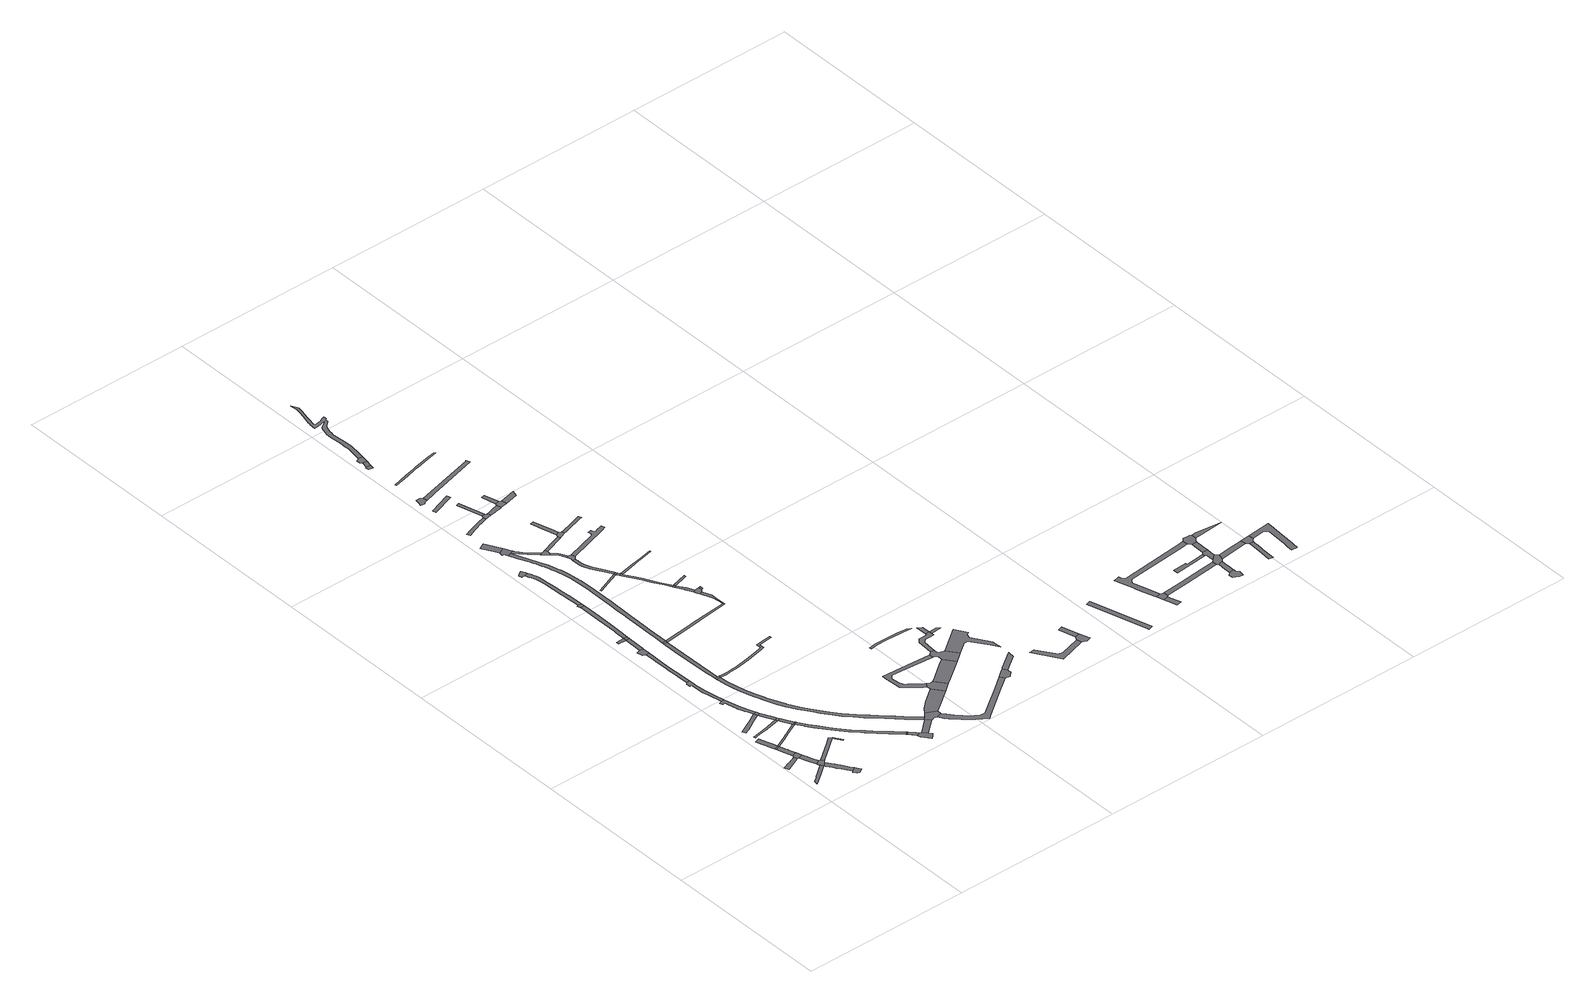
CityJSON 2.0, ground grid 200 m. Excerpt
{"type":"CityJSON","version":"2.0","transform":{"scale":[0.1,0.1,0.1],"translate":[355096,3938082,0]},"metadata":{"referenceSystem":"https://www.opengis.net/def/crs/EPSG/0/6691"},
"CityObjects":{
"road1":{"type":"Road","attributes":{"RoadStructureAttribute.sectionType":"1"},"geometry":[{"type":"MultiSurface","lod":"1","boundaries":[[[0,1,2,3,4,5,6,7]]]}]},
"road2":{"type":"Road","attributes":{"RoadStructureAttribute.sectionType":"1"},"geometry":[{"type":"MultiSurface","lod":"1","boundaries":[[[8,9,10,11,12,13,14,15]]]}]},
"road3":{"type":"Road","attributes":{"RoadStructureAttribute.sectionType":"1"},"geometry":[{"type":"MultiSurface","lod":"1","boundaries":[[[16,17,18,19,20,21,22,23,24,25,26]]]}]},
"road4":{"type":"Road","geometry":[{"type":"MultiSurface","lod":"1","boundaries":[[[25,27,28,26]]]}]},
"road5":{"type":"Road","geometry":[{"type":"MultiSurface","lod":"1","boundaries":[[[29,30,31,32,33,34,0,7,35]]]}]},
"road6":{"type":"Road","attributes":{"RoadStructureAttribute.sectionType":"1"},"geometry":[{"type":"MultiSurface","lod":"1","boundaries":[[[36,34,33,37,38,39,40,41,28,27]]]}]},
"road7":{"type":"Road","attributes":{"RoadStructureAttribute.sectionType":"1"},"geometry":[{"type":"MultiSurface","lod":"1","boundaries":[[[42,43,44,45,46,47,29,35]]]}]},
"road8":{"type":"Road","geometry":[{"type":"MultiSurface","lod":"1","boundaries":[[[44,43,48,10,9,49,50,51,52]]]}]},
"road9":{"type":"Road","attributes":{"RoadStructureAttribute.sectionType":"1"},"geometry":[{"type":"MultiSurface","lod":"1","boundaries":[[[53,54,55,56,57,58,49,9,59,60,61,62,63,64]]]}]},
"road10":{"type":"Road","geometry":[{"type":"MultiSurface","lod":"1","boundaries":[[[65,66,67,68,69,70,71,53,64]]]}]},
"road11":{"type":"Road","attributes":{"RoadStructureAttribute.sectionType":"1"},"geometry":[{"type":"MultiSurface","lod":"1","boundaries":[[[72,73,74,75,76,77,78,79,80,81,82]]]}]},
"road12":{"type":"Road","attributes":{"RoadStructureAttribute.sectionType":"1"},"geometry":[{"type":"MultiSurface","lod":"1","boundaries":[[[83,84,85,86,87,88,89,90,91,92,93,94,95]]]}]},
"road13":{"type":"Road","attributes":{"RoadStructureAttribute.sectionType":"1"},"geometry":[{"type":"MultiSurface","lod":"1","boundaries":[[[28,96,97,98,99,100,101,102,103,104,105,106,107,108,109,110,26]]]}]},
"road14":{"type":"Road","attributes":{"RoadStructureAttribute.sectionType":"1"},"geometry":[{"type":"MultiSurface","lod":"1","boundaries":[[[51,111,112,113,114,115,116,117,118,119,120,121,122,52]]]}]},
"road15":{"type":"Road","geometry":[{"type":"MultiSurface","lod":"1","boundaries":[[[123,124,125,126,127,128,129,130,131,132,133,134,135,136,137,138,139,140,141,142,143,144,79]]]}]},
"road16":{"type":"Road","geometry":[{"type":"MultiSurface","lod":"1","boundaries":[[[78,145,123,79]]]}]},
"road17":{"type":"Road","attributes":{"RoadStructureAttribute.sectionType":"1"},"geometry":[{"type":"MultiSurface","lod":"1","boundaries":[[[146,147,148,149,145,78,150,151,152,89,153]]]}]},
"road18":{"type":"Road","geometry":[{"type":"MultiSurface","lod":"1","boundaries":[[[154,155,156,157,158,159,160,161,132,131,162,163,164,165,166,167,168,169]]]}]},
"road19":{"type":"Road","geometry":[{"type":"MultiSurface","lod":"1","boundaries":[[[170,171,153,89,88]]]}]},
"road20":{"type":"Road","attributes":{"RoadStructureAttribute.sectionType":"1"},"geometry":[{"type":"MultiSurface","lod":"1","boundaries":[[[170,172,103,173,174,175,171]]]}]},
"road21":{"type":"Road","geometry":[{"type":"MultiSurface","lod":"1","boundaries":[[[102,176,173,103]]]}]},
"road22":{"type":"Road","attributes":{"RoadStructureAttribute.sectionType":"1"},"geometry":[{"type":"MultiSurface","lod":"1","boundaries":[[[177,178,179,180,181,182,183,184,185,186,169,168,187,188,189,190,191,192,193]]]}]},
"road23":{"type":"Road","geometry":[{"type":"MultiSurface","lod":"1","boundaries":[[[194,177,193,195,196,197,198]]]}]},
"road24":{"type":"Road","geometry":[{"type":"MultiSurface","lod":"1","boundaries":[[[199,200,201,202]]]}]},
"road25":{"type":"Road","geometry":[{"type":"MultiSurface","lod":"1","boundaries":[[[203,204,205,206,207]]]}]},
"road26":{"type":"Road","attributes":{"RoadStructureAttribute.sectionType":"1"},"geometry":[{"type":"MultiSurface","lod":"1","boundaries":[[[208,209,210,211,212,213,214,215,216,217,218,219,220,221,222,223,224,225,226,227,228,229,230,176,102]]]}]},
"road27":{"type":"Road","attributes":{"RoadStructureAttribute.sectionType":"1"},"geometry":[{"type":"MultiSurface","lod":"1","boundaries":[[[201,196,195,231,232,233]]]}]},
"road28":{"type":"Road","geometry":[{"type":"MultiSurface","lod":"1","boundaries":[[[201,233,234,202]]]}]},
"road29":{"type":"Road","attributes":{"RoadStructureAttribute.sectionType":"1"},"geometry":[{"type":"MultiSurface","lod":"1","boundaries":[[[235,236,237,238,239,240,241,242,205,204,243,244,245]]]}]},
"road30":{"type":"Road","attributes":{"RoadStructureAttribute.sectionType":"1"},"geometry":[{"type":"MultiSurface","lod":"1","boundaries":[[[246,247,248,249,202,234,250,251,252,253,254]]]}]},
"road31":{"type":"Road","geometry":[{"type":"MultiSurface","lod":"1","boundaries":[[[235,245,255,256]]]}]},
"road32":{"type":"Road","geometry":[{"type":"MultiSurface","lod":"1","boundaries":[[[217,216,257,258]]]}]},
"road33":{"type":"Road","geometry":[{"type":"MultiSurface","lod":"1","boundaries":[[[253,259,260,261,262,254]]]}]},
"road34":{"type":"Road","attributes":{"RoadStructureAttribute.sectionType":"1"},"geometry":[{"type":"MultiSurface","lod":"1","boundaries":[[[257,263,264,265,266,267,268,258]]]}]},
"road35":{"type":"Road","attributes":{"RoadStructureAttribute.sectionType":"1"},"geometry":[{"type":"MultiSurface","lod":"1","boundaries":[[[206,269,270,271,272,273,274,275,276,277,278,279,280,281,282,283,284,285,286,287,288,289,290,291,292,293,294,295,296,297,298,299,300,301,302,303,304,305,306,307,308,309,310,311,312,313,314,315,316,317,318,319,320,207,321,322,323,324,325,326,327,328,329,330,331,332,333,334,335,336,337,338,339,203,207]]]}]},
"road36":{"type":"Road","geometry":[{"type":"MultiSurface","lod":"1","boundaries":[[[340,341,342,343,344,345,266,265,346,347]]]}]},
"road37":{"type":"Road","attributes":{"RoadStructureAttribute.sectionType":"1"},"geometry":[{"type":"MultiSurface","lod":"1","boundaries":[[[348,349,350,351,352,353,354,355,356,357,358,359,360,361,260,259,362,363,364,365,366,367,368,369,370,371,372,373,374,375]]]}]},
"road38":{"type":"Road","geometry":[{"type":"MultiSurface","lod":"1","boundaries":[[[374,376,377,378,379,380,381,375]]]}]},
"road39":{"type":"Road","attributes":{"RoadStructureAttribute.sectionType":"1"},"geometry":[{"type":"MultiSurface","lod":"1","boundaries":[[[255,382,383,384,385,386,387,388,389,390,391,392,393,394,395,396,397,398,399,400,401,402,403,404,405,406,407,408,409,410,411,412,413,414,415,416,417,418,419,420,421,422,423,424,256]]]}]},
"road40":{"type":"Road","attributes":{"RoadStructureAttribute.sectionType":"7"},"geometry":[{"type":"MultiSurface","lod":"1","boundaries":[[[344,343,425,426]]]}]},
"road41":{"type":"Road","attributes":{"RoadStructureAttribute.sectionType":"1"},"geometry":[{"type":"MultiSurface","lod":"1","boundaries":[[[427,428,429,430,431,432,433,434]]]}]},
"road42":{"type":"Road","geometry":[{"type":"MultiSurface","lod":"1","boundaries":[[[435,436,401,400,437,434,433,438]]]}]},
"road43":{"type":"Road","geometry":[{"type":"MultiSurface","lod":"1","boundaries":[[[425,439,440,441,442,443,444,445,446,296,295,426]]]}]},
"road44":{"type":"Road","attributes":{"RoadStructureAttribute.sectionType":"1"},"geometry":[{"type":"MultiSurface","lod":"1","boundaries":[[[245,447,448,449,450,451,452,453,454,455,456,457,458,459,460,461,462,463,255]]]}]},
"road45":{"type":"Road","attributes":{"RoadStructureAttribute.sectionType":"1"},"geometry":[{"type":"MultiSurface","lod":"1","boundaries":[[[400,464,465,466,467,468,469,470,471,472,437]]]}]},
"road46":{"type":"Road","attributes":{"RoadStructureAttribute.sectionType":"1"},"geometry":[{"type":"MultiSurface","lod":"1","boundaries":[[[473,474,475,476,477,478]]]}]},
"road47":{"type":"Road","geometry":[{"type":"MultiSurface","lod":"1","boundaries":[[[479,480,481,482,483,484,485,467,466]]]}]},
"road48":{"type":"Road","attributes":{"RoadStructureAttribute.sectionType":"1"},"geometry":[{"type":"MultiSurface","lod":"1","boundaries":[[[486,487,488,489,490,491,492,493,494,495,496,497,498,499,500,501,502,503]]]}]},
"road49":{"type":"Road","attributes":{"RoadStructureAttribute.sectionType":"1"},"geometry":[{"type":"MultiSurface","lod":"1","boundaries":[[[504,505,506,507,445,444,508,509]]]}]},
"road50":{"type":"Road","attributes":{"RoadStructureAttribute.sectionType":"1"},"geometry":[{"type":"MultiSurface","lod":"1","boundaries":[[[510,511,512,481,480,513,514,515]]]}]},
"road51":{"type":"Road","geometry":[{"type":"MultiSurface","lod":"1","boundaries":[[[516,517,518,519,520,521,522,523]]]}]},
"road52":{"type":"Road","attributes":{"RoadStructureAttribute.sectionType":"1"},"geometry":[{"type":"MultiSurface","lod":"1","boundaries":[[[524,525,526,527,528,529,473,530,531,532,533,534,535,536,537,538,539,540]]]}]},
"road53":{"type":"Road","geometry":[{"type":"MultiSurface","lod":"1","boundaries":[[[541,542,543,524,540,544,545,510,515]]]}]},
"road54":{"type":"Road","geometry":[{"type":"MultiSurface","lod":"1","boundaries":[[[530,473,478,546]]]}]},
"road55":{"type":"Road","geometry":[{"type":"MultiSurface","lod":"1","boundaries":[[[547,548,546,478]]]}]},
"road56":{"type":"Road","attributes":{"RoadStructureAttribute.sectionType":"1"},"geometry":[{"type":"MultiSurface","lod":"1","boundaries":[[[549,550,551,552]]]}]},
"road57":{"type":"Road","attributes":{"RoadStructureAttribute.sectionType":"1"},"geometry":[{"type":"MultiSurface","lod":"1","boundaries":[[[553,554,555,483,482]]]}]},
"road58":{"type":"Road","attributes":{"RoadStructureAttribute.sectionType":"1"},"geometry":[{"type":"MultiSurface","lod":"1","boundaries":[[[556,557,558,559,560,561,562,563,548,547,564,565,566,567,568]]]}]},
"road59":{"type":"Road","geometry":[{"type":"MultiSurface","lod":"1","boundaries":[[[569,570,571,486,503,572,573]]]}]},
"road60":{"type":"Road","geometry":[{"type":"MultiSurface","lod":"1","boundaries":[[[570,574,575,571]]]}]},
"road61":{"type":"Road","geometry":[{"type":"MultiSurface","lod":"1","boundaries":[[[576,577,578,556,568]]]}]},
"road62":{"type":"Road","attributes":{"RoadStructureAttribute.sectionType":"1"},"geometry":[{"type":"MultiSurface","lod":"1","boundaries":[[[579,580,581,582,583,584,585,586,587,588,589,590,591,592,593,594,595,596,597,598,599,600,443,442]]]}]},
"road63":{"type":"Road","geometry":[{"type":"MultiSurface","lod":"1","boundaries":[[[601,602,603,604,605]]]}]},
"road64":{"type":"Road","attributes":{"RoadStructureAttribute.sectionType":"1"},"geometry":[{"type":"MultiSurface","lod":"1","boundaries":[[[576,606,607,608,609,610,611,612,613,577]]]}]},
"road65":{"type":"Road","geometry":[{"type":"MultiSurface","lod":"1","boundaries":[[[614,615,616,617,618,619,620,504,509]]]}]},
"road66":{"type":"Road","attributes":{"RoadStructureAttribute.sectionType":"1"},"geometry":[{"type":"MultiSurface","lod":"1","boundaries":[[[621,622,623,624,601,605]]]}]},
"road67":{"type":"Road","geometry":[{"type":"MultiSurface","lod":"1","boundaries":[[[625,609,608,626,455,454,627,628]]]}]},
"road68":{"type":"Road","geometry":[{"type":"MultiSurface","lod":"1","boundaries":[[[623,622,629,630,631,632,633]]]}]},
"road69":{"type":"Road","attributes":{"RoadStructureAttribute.sectionType":"1"},"geometry":[{"type":"MultiSurface","lod":"1","boundaries":[[[634,635,636,637,638,639,640,641,642,643,619,618,644,645,646,647,648,649,650,651,652,653,654]]]}]},
"road70":{"type":"Road","attributes":{"RoadStructureAttribute.sectionType":"1"},"geometry":[{"type":"MultiSurface","lod":"1","boundaries":[[[655,656,657,658,659,660,661,662,569,573]]]}]},
"road71":{"type":"Road","geometry":[{"type":"MultiSurface","lod":"1","boundaries":[[[663,664,578,577]]]}]},
"road72":{"type":"Road","geometry":[{"type":"MultiSurface","lod":"1","boundaries":[[[665,666,667,554,553,668,669]]]}]},
"road73":{"type":"Road","attributes":{"RoadStructureAttribute.sectionType":"1"},"geometry":[{"type":"MultiSurface","lod":"1","boundaries":[[[666,670,671,672,673,667]]]}]},
"road74":{"type":"Road","geometry":[{"type":"MultiSurface","lod":"1","boundaries":[[[627,674,675,628]]]}]},
"road75":{"type":"Road","attributes":{"RoadStructureAttribute.sectionType":"1"},"geometry":[{"type":"MultiSurface","lod":"1","boundaries":[[[563,676,677,678,679,680,681,682,683,684,685,548]]]}]},
"road76":{"type":"Road","attributes":{"RoadStructureAttribute.sectionType":"1"},"geometry":[{"type":"MultiSurface","lod":"1","boundaries":[[[686,687,688,689,690,691,692,693,694,695,545,544]]]}]},
"road77":{"type":"Road","geometry":[{"type":"MultiSurface","lod":"1","boundaries":[[[658,696,697,698,699,659]]]}]},
"road78":{"type":"Road","geometry":[{"type":"MultiSurface","lod":"1","boundaries":[[[700,701,699,698]]]}]},
"road79":{"type":"Road","attributes":{"RoadStructureAttribute.sectionType":"1"},"geometry":[{"type":"MultiSurface","lod":"1","boundaries":[[[702,703,704,705,706,707,708,709,710,711,712,713]]]}]},
"road80":{"type":"Road","attributes":{"RoadStructureAttribute.sectionType":"1"},"geometry":[{"type":"MultiSurface","lod":"1","boundaries":[[[714,715,716,717,718,719,521,520]]]}]},
"road81":{"type":"Road","attributes":{"RoadStructureAttribute.sectionType":"1"},"geometry":[{"type":"MultiSurface","lod":"1","boundaries":[[[720,721,722,723,615,614,724,725]]]}]},
"road82":{"type":"Road","attributes":{"RoadStructureAttribute.sectionType":"1"},"geometry":[{"type":"MultiSurface","lod":"1","boundaries":[[[726,727,728,729,730,731,732,733,665,669]]]}]},
"road83":{"type":"Road","geometry":[{"type":"MultiSurface","lod":"1","boundaries":[[[734,735,736,737,738,739,740,741,742,743,744,745,746,747,748,749,750,751,752,753,754,755,756,757,758,759,760,761,762,763,764,765,766,767,768,769,770,771,772,773,774,775,776,777,778,779,780,781,782,783,784,785,786,787,788,789,790,791,792,793,794,795,796,797,798,799,800,801,802,803,804,805,630,629]]]}]},
"road84":{"type":"Road","attributes":{"RoadStructureAttribute.sectionType":"1"},"geometry":[{"type":"MultiSurface","lod":"1","boundaries":[[[696,806,807,697]]]}]},
"road85":{"type":"Road","attributes":{"RoadStructureAttribute.sectionType":"1"},"geometry":[{"type":"MultiSurface","lod":"1","boundaries":[[[808,809,810,811,812,813,814,815,816,817,818,819]]]}]},
"road86":{"type":"Road","geometry":[{"type":"MultiSurface","lod":"1","boundaries":[[[820,821,822,823,824,654,653,825,826,827,720,725,828,829]]]}]},
"road87":{"type":"Road","geometry":[{"type":"MultiSurface","lod":"1","boundaries":[[[830,831,832,833,834,589,588,835,836]]]}]},
"road88":{"type":"Road","attributes":{"RoadStructureAttribute.sectionType":"1"},"geometry":[{"type":"MultiSurface","lod":"1","boundaries":[[[837,838,839,840,841,824,823,842,843,844,845,846,847]]]}]},
"road89":{"type":"Road","geometry":[{"type":"MultiSurface","lod":"1","boundaries":[[[848,849,838,837]]]}]},
"road90":{"type":"Road","attributes":{"RoadStructureAttribute.sectionType":"1"},"geometry":[{"type":"MultiSurface","lod":"1","boundaries":[[[850,851,852,833,832]]]}]},
"road91":{"type":"Road","attributes":{"RoadStructureAttribute.sectionType":"1"},"geometry":[{"type":"MultiSurface","lod":"1","boundaries":[[[853,854,855,856,857,858,859,860,861,862,863,820,829]]]}]},
"road92":{"type":"Road","attributes":{"RoadStructureAttribute.sectionType":"1"},"geometry":[{"type":"MultiSurface","lod":"1","boundaries":[[[864,865,837,847]]]}]},
"road93":{"type":"Road","attributes":{"RoadStructureAttribute.sectionType":"1"},"geometry":[{"type":"MultiSurface","lod":"1","boundaries":[[[866,867,868,869,870,871,872,873,874,875,876,877]]]}]},
"road94":{"type":"Road","geometry":[{"type":"MultiSurface","lod":"1","boundaries":[[[876,878,879,880,881,877]]]}]},
"road95":{"type":"Road","attributes":{"RoadStructureAttribute.sectionType":"1"},"geometry":[{"type":"MultiSurface","lod":"1","boundaries":[[[880,882,883,881]]]}]},
"road96":{"type":"Road","attributes":{"RoadStructureAttribute.sectionType":"1"},"geometry":[{"type":"MultiSurface","lod":"1","boundaries":[[[884,885,886,887,888,889,890,891,892]]]}]},
"road97":{"type":"Road","attributes":{"RoadStructureAttribute.sectionType":"1"},"geometry":[{"type":"MultiSurface","lod":"1","boundaries":[[[893,894,895,896,897]]]}]},
"road98":{"type":"Road","geometry":[{"type":"MultiSurface","lod":"1","boundaries":[[[898,895,894,899,900,901,902]]]}]},
"road99":{"type":"Road","attributes":{"RoadStructureAttribute.sectionType":"1"},"geometry":[{"type":"MultiSurface","lod":"1","boundaries":[[[903,904,905,906,907,908,909,910,911,912,913,914,915,916,917,918,919,920,921,922,923,924,898,902]]]}]},
"road100":{"type":"Road","attributes":{"RoadStructureAttribute.sectionType":"1"},"geometry":[{"type":"MultiSurface","lod":"1","boundaries":[[[925,926,927,900,899,928,929,930,931]]]}]},
"road101":{"type":"Road","geometry":[{"type":"MultiSurface","lod":"1","boundaries":[[[932,933,934,935,936,937]]]}]},
"road102":{"type":"Road","geometry":[{"type":"MultiSurface","lod":"1","boundaries":[[[938,939,940,941,942,943,944,945,946,947,948,949]]]}]},
"road103":{"type":"Road","attributes":{"RoadStructureAttribute.sectionType":"1"},"geometry":[{"type":"MultiSurface","lod":"1","boundaries":[[[947,950,951,952,953,954,955,956,948]]]}]},
"road104":{"type":"Road","geometry":[{"type":"MultiSurface","lod":"1","boundaries":[[[930,957,953,952,958,959,960,961,962,931]]]}]},
"road105":{"type":"Road","geometry":[{"type":"MultiSurface","lod":"1","boundaries":[[[963,964,937,936,965,962,961,966]]]}]},
"road106":{"type":"Road","attributes":{"RoadStructureAttribute.sectionType":"1"},"geometry":[{"type":"MultiSurface","lod":"1","boundaries":[[[963,967,968,969,970,971,972,964]]]}]},
"road107":{"type":"Road","geometry":[{"type":"MultiSurface","lod":"1","boundaries":[[[970,973,974,975,976,977,978,979,912,911,971]]]}]},
"road108":{"type":"Road","attributes":{"RoadStructureAttribute.sectionType":"1"},"geometry":[{"type":"MultiSurface","lod":"1","boundaries":[[[959,980,981,982,983,984,985,960]]]}]},
"road109":{"type":"Road","attributes":{"RoadStructureAttribute.sectionType":"1"},"geometry":[{"type":"MultiSurface","lod":"1","boundaries":[[[986,987,988,989,990,991,992,993,994,995,996,997,998]]]}]},
"road110":{"type":"Road","attributes":{"RoadStructureAttribute.sectionType":"1"},"geometry":[{"type":"MultiSurface","lod":"1","boundaries":[[[975,999,1000,1001,1002,1003,976]]]}]},
"road111":{"type":"Road","geometry":[{"type":"MultiSurface","lod":"1","boundaries":[[[991,1004,1005,1006,983,982,992]]]}]},
"road112":{"type":"Road","attributes":{"RoadStructureAttribute.sectionType":"1"},"geometry":[{"type":"MultiSurface","lod":"1","boundaries":[[[1007,1008,1009,1006,1005,1010,1011,1012,1013,1014]]]}]}
},
"vertices":[
[194,806,0],[102,765,0],[95,763,0],[6,731,0],[27,683,0],[106,719,0],[194,759,0],[214,768,0],
[210,410,0],[330,502,0],[313,533,0],[196,442,0],[159,414,0],[140,399,0],[89,362,0],[85,314,0],
[179,1111,0],[163,1159,0],[142,1224,0],[129,1265,0],[72,1246,0],[94,1175,0],[105,1142,0],[129,1068,0],[133,1053,0],[139,1036,0],[197,1054,0],
[144,1018,0],[202,1036,0],
[283,783,0],[270,823,0],[266,832,0],[263,841,0],[260,853,0],[205,826,0],[225,764,0],
[161,962,0],[254,872,0],[238,922,0],[232,942,0],[224,967,0],[220,979,0],
[262,652,0],[296,572,0],[348,604,0],[318,674,0],[301,728,0],[294,751,0],
[307,547,0],[377,540,0],[383,554,0],[398,565,0],[373,597,0],
[544,277,0],[530,299,0],[463,404,0],[432,451,0],[428,459,0],[394,512,0],[343,481,0],[384,415,0],[402,387,0],[414,368,0],[479,267,0],[493,244,0],
[490,236,0],[479,229,0],[505,190,0],[534,181,0],[585,214,0],[569,239,0],[566,243,0],
[97,1422,0],[127,1438,0],[150,1450,0],[241,1498,0],[270,1513,0],[367,1565,0],[377,1571,0],[361,1614,0],[233,1543,0],[222,1537,0],[77,1464,0],
[151,1308,0],[213,1323,0],[297,1335,0],[316,1337,0],[391,1353,0],[466,1368,0],[460,1399,0],[409,1385,0],[333,1364,0],[292,1356,0],[118,1323,0],[110,1322,0],[117,1301,0],
[278,1073,0],[310,1089,0],[377,1122,0],[383,1125,0],[384,1125,0],[390,1128,0],[560,1213,0],[549,1227,0],[535,1220,0],[463,1185,0],[375,1141,0],[374,1141,0],[370,1139,0],[365,1137,0],[285,1097,0],
[410,575,0],[556,686,0],[617,732,0],[674,774,0],[695,789,0],[758,696,0],[771,705,0],[706,797,0],[669,821,0],[666,819,0],[650,807,0],[597,766,0],
[398,1628,0],[384,1663,0],[379,1680,0],[346,1774,0],[329,1833,0],[321,1857,0],[299,1943,0],[297,1953,0],[289,1988,0],[252,1980,0],[220,1972,0],[230,1936,0],[234,1937,0],[244,1940,0],[258,1943,0],[266,1902,0],[278,1835,0],[291,1791,0],[292,1789,0],[319,1716,0],[323,1707,0],[335,1679,0],
[414,1584,0],
[487,1431,0],[463,1479,0],[452,1501,0],[436,1537,0],[402,1515,0],[417,1481,0],[440,1438,0],[494,1417,0],
[191,2446,0],[171,2422,0],[178,2378,0],[198,2381,0],[198,2377,0],[208,2212,0],[211,2197,0],[218,2152,0],[286,2000,0],[268,2092,0],[254,2166,0],[248,2220,0],[234,2365,0],[234,2382,0],[232,2450,0],[194,2449,0],
[475,1370,0],[509,1388,0],
[486,1347,0],[584,1250,0],[574,1265,0],[529,1349,0],
[594,1234,0],
[184,3066,0],[186,3008,0],[187,3003,0],[184,2864,0],[187,2763,0],[187,2750,0],[187,2736,0],[191,2616,0],[191,2584,0],[191,2576,0],[230,2562,0],[226,2669,0],[224,2803,0],[223,2937,0],[227,3039,0],[227,3057,0],[227,3066,0],
[166,3079,0],[229,3159,0],[183,3160,0],[135,3147,0],[152,3082,0],
[94,3416,0],[94,3384,0],[190,3382,0],[189,3416,0],
[508,2318,0],[493,2319,0],[456,2317,0],[457,2292,0],[506,2295,0],
[615,1128,0],[621,1119,0],[671,1045,0],[803,869,0],[894,763,0],[977,675,0],[1003,648,0],[1177,475,0],[1299,355,0],[1328,384,0],[1286,427,0],[1232,477,0],[1131,572,0],[1029,671,0],[1013,687,0],[963,738,0],[897,817,0],[833,892,0],[783,957,0],[712,1055,0],[659,1131,0],[615,1201,0],[599,1226,0],
[229,3179,0],[229,3265,0],[233,3380,0],
[234,3414,0],
[437,3085,0],[436,3055,0],[436,2926,0],[436,2848,0],[441,2626,0],[442,2510,0],[445,2442,0],[451,2381,0],[489,2432,0],[483,2573,0],[482,3083,0],
[196,3819,0],[198,3643,0],[199,3569,0],[191,3538,0],[239,3554,0],[242,3650,0],[248,3855,0],[245,4085,0],[200,4091,0],
[483,3108,0],[437,3110,0],
[1308,346,0],[1337,375,0],
[245,4132,0],[200,4132,0],[188,4130,0],[194,4095,0],
[1343,311,0],[1365,290,0],[1373,272,0],[1413,288,0],[1396,316,0],[1372,340,0],
[460,2253,0],[470,2170,0],[487,2071,0],[508,1987,0],[534,1884,0],[560,1803,0],[560,1801,0],[587,1726,0],[616,1645,0],[649,1568,0],[651,1563,0],[680,1493,0],[710,1443,0],[746,1385,0],[786,1321,0],[836,1244,0],[878,1182,0],[952,1082,0],[1009,1006,0],[1088,917,0],[1163,840,0],[1240,764,0],[1455,551,0],[1508,501,0],[1520,490,0],[1574,445,0],[1598,427,0],[1637,457,0],[1584,498,0],[1577,504,0],[1554,524,0],[1530,545,0],[1416,658,0],[1291,781,0],[1232,839,0],[1183,887,0],[1036,1048,0],[1030,1054,0],[940,1173,0],[864,1282,0],[860,1288,0],[784,1406,0],[719,1529,0],[717,1536,0],[715,1539,0],[634,1735,0],[624,1760,0],[584,1876,0],[573,1915,0],[556,1979,0],[529,2091,0],[513,2192,0],[564,2290,0],[619,2294,0],[640,2296,0],[728,2302,0],[909,2328,0],[1113,2370,0],[1161,2384,0],[1159,2446,0],[1329,2464,0],[1328,2487,0],[1210,2474,0],[1133,2465,0],[1137,2406,0],[1103,2395,0],[905,2351,0],[726,2324,0],[699,2323,0],[622,2317,0],[564,2313,0],
[1482,156,0],[1514,192,0],[1482,220,0],[1482,228,0],[1436,273,0],[1430,271,0],[1382,230,0],[1452,134,0],
[138,4810,0],[157,4762,0],[160,4752,0],[167,4722,0],[169,4710,0],[172,4683,0],[177,4635,0],[182,4588,0],[185,4557,0],[188,4501,0],[194,4375,0],[195,4365,0],[198,4262,0],[199,4223,0],[245,4190,0],[244,4222,0],[241,4287,0],[234,4405,0],[229,4516,0],[221,4628,0],[218,4675,0],[213,4709,0],[209,4739,0],[200,4781,0],[185,4822,0],[183,4830,0],[167,4870,0],[120,4853,0],
[158,4894,0],[137,4940,0],[98,4921,0],[73,4896,0],[81,4856,0],[103,4861,0],
[485,3368,0],[486,3464,0],[488,3603,0],[489,3689,0],[496,3999,0],[497,4068,0],[498,4298,0],[491,4432,0],[488,4452,0],[485,4485,0],[472,4605,0],[452,4694,0],[449,4706,0],[416,4829,0],[414,4839,0],[400,4874,0],[377,4933,0],[329,5052,0],[254,5235,0],[212,5217,0],[255,5114,0],[303,5000,0],[321,4955,0],[330,4931,0],[357,4863,0],[360,4855,0],[374,4810,0],[379,4791,0],[389,4758,0],[403,4707,0],[403,4704,0],[428,4588,0],[437,4523,0],[453,4271,0],[452,4204,0],[450,4039,0],[449,3930,0],[446,3831,0],[444,3682,0],[444,3674,0],[442,3458,0],[442,3315,0],[441,3217,0],
[1651,372,0],[1600,417,0],
[159,5507,0],[149,5534,0],[77,5497,0],[85,5482,0],[144,5369,0],[166,5329,0],[178,5313,0],[243,5346,0],
[169,5265,0],[194,5261,0],[291,5254,0],[174,5303,0],
[1659,369,0],[1697,386,0],[1706,382,0],[1724,369,0],[1789,392,0],[1795,443,0],[1676,502,0],[1658,481,0],
[717,3114,0],[872,3134,0],[1067,3158,0],[1327,3189,0],[1332,3189,0],[1333,3328,0],[1333,3388,0],[1292,3492,0],[1255,3478,0],[1308,3347,0],[1310,3341,0],[1331,3210,0],[1057,3180,0],[869,3159,0],[866,3159,0],[720,3141,0],[670,3135,0],
[373,5108,0],[388,5093,0],[468,5016,0],[488,5037,0],[393,5128,0],[354,5169,0],[329,5195,0],[310,5220,0],[294,5247,0],
[817,4292,0],[658,4228,0],[531,4178,0],[539,4159,0],[663,4209,0],[824,4273,0],
[508,4976,0],[534,4955,0],[552,4976,0],[558,5013,0],[546,5045,0],[527,5038,0],[522,5036,0],
[430,5863,0],[421,5860,0],[359,5842,0],[296,5823,0],[249,5807,0],[243,5805,0],[218,5795,0],[205,5790,0],[123,5761,0],[143,5718,0],[193,5741,0],[233,5759,0],[257,5768,0],[282,5776,0],[308,5785,0],[371,5804,0],[431,5821,0],[440,5824,0],
[1979,772,0],[1973,768,0],[1809,641,0],[1720,567,0],[1879,504,0],[2072,644,0],
[663,4821,0],[628,4900,0],[613,4924,0],[591,4906,0],[604,4887,0],[637,4810,0],
[103,6475,0],[91,6430,0],[138,6418,0],[158,6441,0],[194,6450,0],[181,6498,0],[158,6520,0],[110,6517,0],
[651,4737,0],[651,4726,0],[651,4704,0],[650,4637,0],[661,4599,0],[691,4514,0],[845,4308,0],[837,4322,0],[792,4403,0],[721,4528,0],[693,4607,0],[687,4645,0],[685,4693,0],[685,4703,0],[685,4706,0],[683,4728,0],[682,4736,0],
[642,4799,0],[651,4764,0],[651,4753,0],[712,4770,0],[699,4813,0],
[855,4290,0],
[846,4238,0],[875,4256,0],
[135,6239,0],[405,6330,0],[390,6373,0],[120,6281,0],
[802,5101,0],[791,5134,0],[700,5102,0],
[1148,3760,0],[1068,3896,0],[1024,3971,0],[1007,4009,0],[989,4047,0],[950,4111,0],[874,4233,0],[880,4234,0],[856,4222,0],[969,4036,0],[1013,3939,0],[1087,3822,0],[1125,3749,0],
[502,5884,0],[484,5894,0],[444,5889,0],[475,5833,0],[521,5843,0],
[401,6201,0],[363,6190,0],
[1136,3726,0],[1160,3739,0],[1154,3762,0],
[1753,327,0],[1765,308,0],[1797,272,0],[1885,175,0],[1994,89,0],[2109,10,0],[2156,46,0],[2516,307,0],[2564,342,0],[2667,418,0],[2631,467,0],[2484,360,0],[2258,195,0],[2156,120,0],[2138,106,0],[2077,108,0],[2063,117,0],[2025,142,0],[1932,221,0],[1929,225,0],[1900,260,0],[1825,349,0],
[93,7265,0],[82,7263,0],[86,7224,0],[136,7215,0],[142,7256,0],
[1183,3636,0],[1188,3624,0],[1226,3544,0],[1261,3561,0],[1260,3563,0],[1219,3653,0],[1211,3650,0],[1194,3681,0],
[2174,718,0],[2080,847,0],[2032,845,0],[2018,858,0],[2013,862,0],[1980,817,0],[1979,786,0],
[143,7258,0],[157,7331,0],[108,7341,0],[93,7267,0],
[1306,3562,0],[1247,3500,0],[1320,3527,0],[1310,3563,0],
[174,7421,0],[124,7430,0],[103,7410,0],[82,7407,0],[87,7363,0],
[2136,1216,0],[1986,1226,0],[1751,1241,0],[1748,1201,0],[1750,1163,0],[1761,988,0],[1800,954,0],[1804,951,0],[1898,871,0],[1940,836,0],[2007,866,0],[1941,915,0],[1861,975,0],[1833,996,0],[1803,1049,0],[1795,1147,0],[1795,1150,0],[1830,1189,0],[2009,1177,0],[2340,1154,0],[2343,1202,0],
[560,5850,0],[628,5860,0],[665,5866,0],[681,5870,0],[667,5928,0],[651,5925,0],[628,5918,0],[545,5896,0],
[1336,3790,0],[1336,3815,0],
[876,5164,0],[847,5179,0],[805,5162,0],[818,5107,0],[887,5131,0],
[822,5276,0],[768,5481,0],[725,5470,0],[760,5333,0],
[1334,3531,0],[1335,3570,0],
[1080,4281,0],[1107,4286,0],[1207,4307,0],[1291,4324,0],[1340,4334,0],[1340,4339,0],[1340,4352,0],[1189,4321,0],[1091,4302,0],[1076,4299,0],
[1202,4924,0],[1252,4939,0],[1239,4982,0],[1164,4959,0],[1153,4955,0],[1122,4968,0],[1113,4999,0],[1071,4986,0],[1079,4956,0],[1064,4927,0],
[769,5891,0],[755,5949,0],[730,5964,0],[680,5954,0],
[686,6138,0],[638,6126,0],
[123,6836,0],[316,6885,0],[438,6916,0],[484,6926,0],[645,6960,0],[773,6988,0],[760,7005,0],[641,6980,0],[480,6946,0],[433,6935,0],[311,6905,0],[118,6856,0],
[423,6512,0],[459,6521,0],[474,6525,0],[935,6649,0],[922,6696,0],[918,6689,0],
[2386,1069,0],[2309,1013,0],[2158,903,0],[2102,863,0],[2240,766,0],[2479,939,0],
[921,5142,0],[955,5152,0],[1156,5212,0],[1184,5220,0],[1171,5252,0],[1025,5209,0],[926,5180,0],[910,5175,0],
[186,7486,0],[196,7537,0],[201,7587,0],[203,7632,0],[202,7735,0],[191,7878,0],[192,7900,0],[196,7924,0],[203,7959,0],[206,7971,0],[213,7995,0],[228,8039,0],[234,8045,0],[295,8096,0],[298,8130,0],[315,8141,0],[309,8178,0],[284,8166,0],[237,8149,0],[199,8141,0],[183,8138,0],[167,8139,0],[161,8140,0],[158,8143,0],[157,8150,0],[157,8162,0],[158,8168,0],[166,8200,0],[165,8200,0],[166,8203,0],[182,8274,0],[198,8344,0],[208,8387,0],[221,8447,0],[222,8456,0],[180,8533,0],[182,8514,0],[186,8450,0],[185,8438,0],[183,8416,0],[183,8413,0],[174,8374,0],[151,8274,0],[132,8206,0],[127,8182,0],[126,8172,0],[125,8167,0],[122,8125,0],[122,8095,0],[166,8098,0],[187,8100,0],[198,8102,0],[216,8105,0],[266,8116,0],[267,8110,0],[260,8105,0],[210,8073,0],[190,8060,0],[180,8052,0],[175,8040,0],[168,8020,0],[165,8010,0],[154,7971,0],[146,7933,0],[143,7909,0],[142,7874,0],[142,7873,0],[152,7733,0],[152,7660,0],[153,7633,0],[151,7591,0],[146,7544,0],
[928,5928,0],[944,5994,0],
[2397,1684,0],[2344,1690,0],[2178,1697,0],[2047,1696,0],[1961,1684,0],[1965,1660,0],[2049,1672,0],[2178,1673,0],[2342,1666,0],[2396,1660,0],[2497,1655,0],[2454,1681,0],
[2504,1155,0],[2445,1166,0],[2426,1196,0],[2429,1231,0],[2385,1235,0],[2367,1152,0],[2394,1128,0],[2388,1073,0],[2536,980,0],[2598,1025,0],
[2771,454,0],[2772,463,0],[2777,501,0],[2741,548,0],[2693,513,0],[2705,406,0],[2722,403,0],
[2590,1494,0],[2540,1493,0],[2541,1474,0],[2438,1473,0],[2400,1430,0],[2440,1389,0],[2477,1424,0],[2489,1423,0],[2542,1424,0],[2592,1425,0],[2591,1457,0],
[2588,1591,0],[2537,1628,0],
[2962,633,0],[2970,712,0],[2753,558,0],
[2739,1128,0],[2785,1119,0],[2913,927,0],[2973,836,0],[2965,919,0],[2963,948,0],[2833,1159,0],[2844,1204,0],[2878,1229,0],[2798,1368,0],[2509,1158,0],
[2718,1470,0],[2688,1502,0],
[3387,356,0],[3330,371,0],[3195,580,0],[3186,579,0],[3160,577,0],[3135,576,0],[3131,576,0],[3288,325,0],[3320,275,0],[3321,274,0],[3644,367,0],[3628,425,0],
[3691,342,0],[3749,359,0],[3712,487,0],[3654,471,0],
[3654,687,0],[3597,671,0],
[4246,456,0],[4162,750,0],[4142,820,0],[4084,804,0],[4097,759,0],[4188,439,0],[4287,92,0],[4290,81,0],[4348,97,0],
[4830,215,0],[4786,368,0],[4725,350,0],[4738,307,0],[4768,205,0],
[4699,439,0],[4801,389,0],[4797,443,0],[4783,442,0],[4761,457,0],
[4720,598,0],[4699,673,0],[4676,753,0],[4668,777,0],[4682,800,0],[4696,823,0],[4702,823,0],[5448,900,0],[5506,906,0],[5500,966,0],[5474,963,0],[5382,953,0],[4680,881,0],[4679,880,0],[4637,903,0],[4628,939,0],[4590,931,0],[4557,925,0],[4568,886,0],[4620,704,0],[4626,684,0],[4657,579,0],
[5461,507,0],[5346,496,0],[5044,467,0],[5090,416,0],[5477,453,0],[5507,456,0],[5510,512,0],
[5286,650,0],[5284,673,0],[5118,660,0],[5122,604,0],[5516,644,0],[5513,672,0],
[5495,187,0],[5505,189,0],[5525,175,0],[5557,154,0],[5602,150,0],[5609,215,0],[5601,225,0],[5581,248,0],[5582,271,0],[5582,272,0],[5524,273,0],[5486,237,0],
[5584,340,0],[5586,418,0],[5587,459,0],[5529,436,0],[5526,338,0],[5524,293,0],[5524,283,0],
[5528,437,0],[5600,474,0],[5615,490,0],[5633,557,0],[5595,592,0],[5532,536,0],
[5598,696,0],[5537,698,0],[5535,646,0],[5597,644,0],
[5601,777,0],[5603,840,0],[5603,843,0],[5604,870,0],[5542,872,0],[5541,826,0],
[5605,887,0],[5638,926,0],[5641,926,0],[5637,986,0],[5622,997,0],[5537,1002,0],[5508,967,0],
[5915,525,0],[5942,529,0],[5964,531,0],[5950,591,0],[5883,584,0],[5847,580,0],
[6029,344,0],[6030,369,0],[6034,430,0],[6035,443,0],[6037,478,0],[6039,497,0],[5991,500,0],[5990,484,0],[5989,466,0],[5982,381,0],[5979,346,0],[5966,183,0],[6017,175,0],
[5686,930,0],[5813,939,0],[6000,954,0],[5702,991,0],[5642,986,0],
[6040,513,0],[6068,542,0],[6061,603,0],
[6309,140,0],[6316,219,0],[6349,635,0],[6231,564,0],[6270,528,0],[6249,266,0],[6244,208,0],[6239,146,0]
]}
